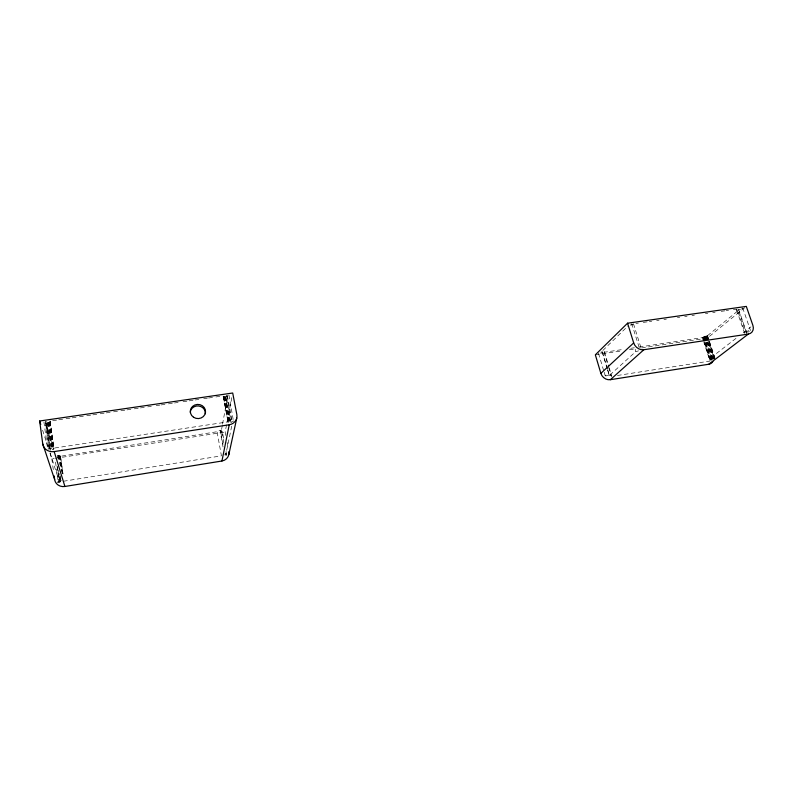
<?xml version="1.0" encoding="UTF-8"?>
<svg xmlns="http://www.w3.org/2000/svg" width="793" height="793" viewBox="0 0 793 793"><rect width="100%" height="100%" fill="white"/><g stroke="black" fill="none" stroke-linecap="round" stroke-linejoin="round"><path stroke-width="0.59" stroke-dasharray="3.96 2.97" d="M50.286 421.242L49.216 422.332L45.617 423.214L49.176 449.294M48.195 422.719L51.932 449.968L53.974 448.372M222.327 425.385L221.465 430.163L224.122 444.457M222.546 424.186L227.561 396.688L224.221 396.837L223.2 395.895L228.196 422.391L231.169 422.719L226.283 396.877M225.807 435.506L225.153 432.036L232.022 396.559M231.705 426.148L225.896 453.983L224.825 454.161L225.896 453.983L225.45 451.604M45.449 421.361L46.44 421.618L45.548 422.104M50.147 449.066L46.44 421.618M58.276 482.075L60.555 481.718L58.276 482.075L55.163 459.494M712.848 359.189L710.885 359.269L713.789 357.97M223.051 447.034L220.186 431.59L220.722 431.243L222.278 431.253L224.042 440.749M222.278 431.253L220.186 431.59M226.035 451.425L226.699 454.984L225.103 455.509M228.939 395.053L233.489 421.271M602.858 350.476L627.947 326.022M607.547 369.806L609.282 375.575L635.857 351.517A4.391 1.16 -17 0 0 638.553 350.843M639.237 347.047L702.281 337.659L707.525 335.657L738.59 310.291L747.046 334.844M641.567 347.939L707.257 338.135L746.312 306.405M713.581 358.823A7.9 6.532 46 0 0 713.185 355.988L737.391 337.312M743.2 332.832L750.951 326.855M224.925 455.093L226.699 454.984M47.976 449.016L228.097 421.846L228.196 422.391M57.443 481.946L59.316 481.579M228.047 395.538L226.729 395.469M57.076 466.462L59.059 480.766L61.517 480.479M50.088 452.803L59.416 481.906L221.425 455.846L217.074 431.798M59.059 480.766L60.129 480.598L59.138 473.451M617.44 375.476L710.013 361.033L703.827 342.338M57.78 457.888L57.453 455.499L60.506 456.272L217.113 431.729A3.747 1.071 -10.5 0 1 220.325 430.341L221.465 430.163L220.404 430.331L223.061 444.625M49.979 453.14L51.823 458.879L54.261 458.493M55.48 458.304L225.153 432.036M595.345 354.828L622.109 350.833M629.404 349.753L635.49 348.841M607.2 368.646L601.996 351.319A4.143 1.13 -16.5 0 1 604.078 352.27L623.476 349.386M630.752 348.305L634.39 347.76M52.635 420.696L57.512 419.983M58.732 419.804L64.818 418.922M66.037 418.744L70.914 418.04M72.133 417.861L78.22 416.969M79.439 416.791L85.535 415.909M86.754 415.73L91.621 415.026M92.84 414.848L98.937 413.956M100.156 413.787L105.023 413.074M106.242 412.895L112.338 412.013M113.558 411.835L119.644 410.952M120.863 410.774L125.74 410.06M126.959 409.882L133.046 409M134.265 408.821L139.142 408.117M140.361 407.939L146.447 407.047M147.667 406.878L151.324 406.343M156.191 405.639L159.849 405.104M161.068 404.926L167.164 404.043M168.384 403.865L173.251 403.151M174.47 402.973L178.128 402.447M182.995 401.734L187.872 401.03M189.091 400.852L193.968 400.138M195.187 399.969L198.835 399.434M203.712 398.72L207.369 398.195M208.589 398.017L214.675 397.134M215.894 396.956L221.99 396.064M635.927 323.455L638.365 323.108M643.232 322.424L648.109 321.73M649.328 321.552L651.767 321.215M656.644 320.521L659.082 320.174M663.949 319.48L666.388 319.133M677.361 317.577L679.789 317.24M684.666 316.546L687.105 316.199M691.982 315.505L694.42 315.158M705.383 313.612L707.822 313.265M712.699 312.571L715.137 312.224M721.224 311.362L724.881 310.846M726.101 310.668L728.539 310.321M733.416 309.637L737.074 309.111L745.162 332.654M226.332 396.867L227.561 396.688L232.458 422.52M231.903 421.509L233.866 420.974M57.393 482.402L60.07 481.797M62.984 474.065L60.417 455.985L62.905 473.788M742.674 307.853L750.535 330.592M738.63 309.359L746.451 332.069M736.598 310.023L745.053 334.626M707.525 335.657L709.081 340.346M709.467 341.515L715.306 359.07M707.614 336.569A2.022 0.515 -17.8 0 1 704.749 337.907A2.022 0.515 -17.8 0 1 704.699 336.985A2.022 0.515 -17.8 0 1 707.614 336.569L708.754 339.979M709.13 341.109L714.78 358.109M707.069 335.726L714.84 359.14M706.583 335.826L714.354 359.239M707.257 338.135L713.185 355.988M706.077 335.945L713.849 359.368M705.562 336.093L707.108 340.772M707.505 341.952L713.333 359.507M705.046 336.262L706.593 340.94M706.989 342.11L712.808 359.675L712.302 359.853L706.484 342.289M704.541 336.44L706.097 341.119M704.055 336.638L705.611 341.317M705.998 342.487L711.817 360.042M703.609 336.837L711.361 360.24M703.758 337.739L704.888 341.139M705.255 342.269L710.885 359.269M703.193 337.045L710.944 360.438M702.836 337.253L703.996 340.762M704.382 341.932L710.26 360.845L703.302 339.8M702.281 337.659L703.441 341.168M42.604 430.193L48.502 448.551M633.488 323.802L641.458 349.346M631.734 323.633L639.079 347.235M635.134 349.198L635.857 351.517M53.815 449.928L45.617 423.214L46.946 423.016L50.683 450.275M604.345 351.606L608.855 366.584M609.202 367.734L611.631 375.803A4.173 1.051 -16.3 0 0 609.282 375.575M604.078 352.27L608.231 366.079M608.578 367.228L611.353 376.427A4.173 1.051 -16.3 0 0 611.621 376.08M602.412 352.211L607.359 368.646M607.706 369.825L609.123 374.524M598.527 353.42L603.79 371.025M604.147 372.195L605.198 375.723M226.709 395.38L231.843 422.629M225.747 396.916L230.634 422.768M225.182 396.916L230.069 422.778M224.677 396.896L229.554 422.768M224.221 396.837L229.108 422.719M223.834 396.738L228.721 422.639M223.527 396.619L228.414 422.53M223.14 396.103L228.067 422.233M227.105 442.454L228.186 448.243M60.189 455.797L62.677 473.619M59.901 455.678L62.221 472.321M59.534 455.588L61.854 472.231M59.098 455.519L60.754 467.414M58.593 455.489L59.921 465.005M58.038 455.479L58.87 461.437M60.258 475.75L60.922 480.518M59.743 475.79L60.565 481.728M58.186 469.932L59.673 480.657M57.284 466.462L59.416 481.906M50.197 421.043L54.043 448.749M50.157 421.668L53.914 448.957M49.929 421.896L53.696 449.165M49.622 422.114L53.379 449.383M49.216 422.332L52.972 449.591M48.74 422.53L52.487 449.79M47.59 422.877L51.327 450.137M51.823 458.879L53.656 472.281M46.281 423.135L50.018 450.394M45.171 421.777L48.908 449.145M43.912 421.945L47.481 448.124M738.59 310.291A4.451 1.18 -18.6 0 1 736.846 309.329M633.23 324.03A4.362 1.249 -17.3 0 1 630.623 325.348M600.737 352.161A2.042 0.555 -16.5 0 1 602.016 352.746A2.042 0.555 -16.5 0 1 598.656 353.529M598.656 353.083A2.042 0.555 -16.5 0 1 598.913 352.875M631.406 324.218A2.191 0.624 -17.3 0 1 630.584 324.674M742.625 308.18A2.171 0.575 -18.6 0 1 741.594 308.854M740.543 309.24A2.171 0.575 -18.6 0 1 738.59 309.211M747.343 332.148A2.191 0.535 -18.2 0 1 746.748 331.553A2.191 0.535 -18.2 0 1 749.643 330.512A2.191 0.535 -18.2 0 1 750.228 331.107M749.425 331.543A2.191 0.535 -18.2 0 1 747.839 332.069M605.931 375.882A2.052 0.515 -16.3 0 0 609.113 374.663A2.052 0.515 -16.3 0 0 606.427 374.821A2.052 0.515 -16.3 0 0 605.931 375.882"/><path stroke-width="1.19" d="M221.951 461.001L229.236 424.78A9.437 8.832 7.1 0 0 236.849 414.63L232.706 393.011L39.65 421.004L42.743 443.902L54.658 479.596A9.189 8.386 -14.9 0 0 64.907 486.476L221.951 461.001A8.495 8.049 3.2 0 0 228.84 451.713M228.771 454.845L236.78 418.07M708.764 364.255L748.314 334.081A8.475 6.85 45.5 0 0 752.884 325.358L746.312 306.405L627.57 323.197L595.345 354.828L600.866 373.364A8.089 6.949 44 0 0 610.342 379.698L708.764 364.255A7.9 6.532 46 0 0 712.877 361.39M600.866 373.364L633.686 342.923L627.57 323.197M610.342 379.698L643.866 349.723L748.314 334.081M42.743 443.902A10.259 9.268 -11.8 0 0 54.182 451.584L229.236 424.78M39.65 421.004L40.76 424.453M54.182 451.584L64.907 486.476M54.162 475.939L54.658 479.596M190.211 412.241A7.593 7.068 3.2 0 1 198.488 405.957A7.593 7.068 3.2 0 1 205.328 413.698M643.866 349.723A8.683 7.325 43.4 0 1 633.686 342.923M193.522 417.247A7.623 7.087 3.3 0 0 205.526 412.211A7.623 7.087 3.3 0 0 194.751 405.025A7.623 7.087 3.3 0 0 193.522 417.247"/></g></svg>
